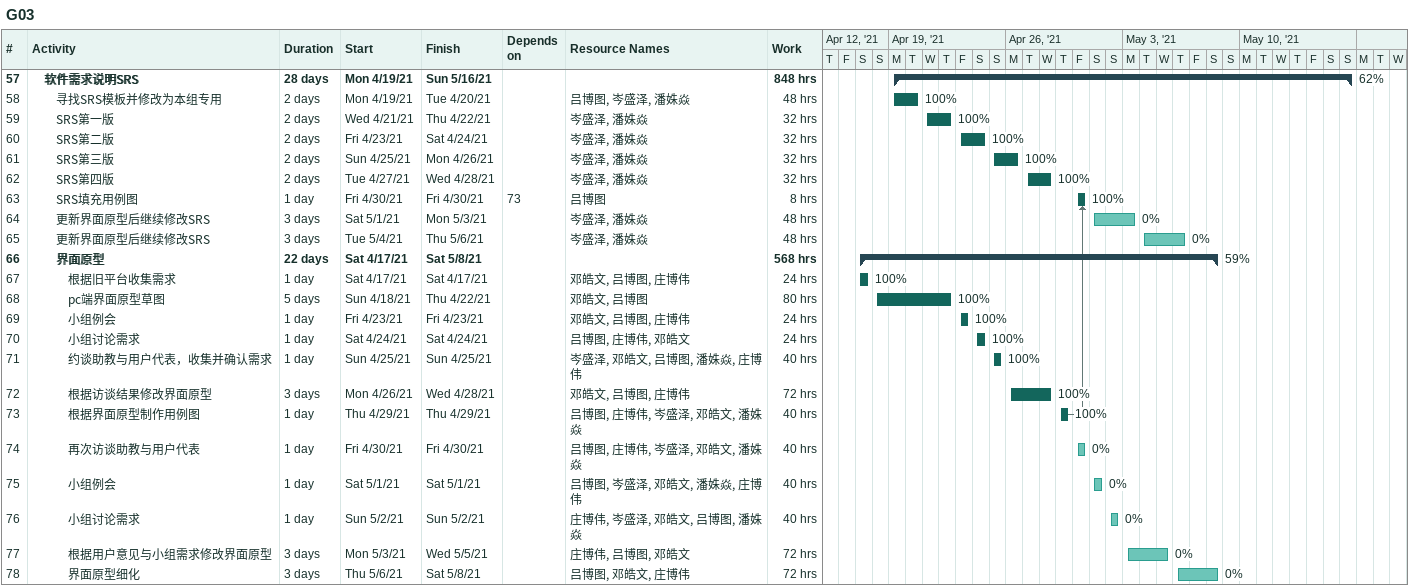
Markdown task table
G03

| ID | Level | Task | Duration | Start | Finish | Predecessors | Resources | % complete | Work (h) |
|---|---|---|---|---|---|---|---|---|---|
| 57 | 2 | **软件需求说明SRS** | 28d | 2021-04-19 | 2021-05-16 |  |  | 62 | 848 |
| 58 | 3 | 寻找SRS模板并修改为本组专用 | 2d | 2021-04-19 | 2021-04-20 |  | 吕博图, 岑盛泽, 潘姝焱 | 100 | 48 |
| 59 | 3 | SRS第一版 | 2d | 2021-04-21 | 2021-04-22 |  | 岑盛泽, 潘姝焱 | 100 | 32 |
| 60 | 3 | SRS第二版 | 2d | 2021-04-23 | 2021-04-24 |  | 岑盛泽, 潘姝焱 | 100 | 32 |
| 61 | 3 | SRS第三版 | 2d | 2021-04-25 | 2021-04-26 |  | 岑盛泽, 潘姝焱 | 100 | 32 |
| 62 | 3 | SRS第四版 | 2d | 2021-04-27 | 2021-04-28 |  | 岑盛泽, 潘姝焱 | 100 | 32 |
| 63 | 3 | SRS填充用例图 | 1d | 2021-04-30 | 2021-04-30 | 73 | 吕博图 | 100 | 8 |
| 64 | 3 | 更新界面原型后继续修改SRS | 3d | 2021-05-01 | 2021-05-03 |  | 岑盛泽, 潘姝焱 | 0 | 48 |
| 65 | 3 | 更新界面原型后继续修改SRS | 3d | 2021-05-04 | 2021-05-06 |  | 岑盛泽, 潘姝焱 | 0 | 48 |
| 66 | 3 | **界面原型** | 22d | 2021-04-17 | 2021-05-08 |  |  | 59 | 568 |
| 67 | 4 | 根据旧平台收集需求 | 1d | 2021-04-17 | 2021-04-17 |  | 邓皓文, 吕博图, 庄博伟 | 100 | 24 |
| 68 | 4 | pc端界面原型草图 | 5d | 2021-04-18 | 2021-04-22 |  | 邓皓文, 吕博图 | 100 | 80 |
| 69 | 4 | 小组例会 | 1d | 2021-04-23 | 2021-04-23 |  | 邓皓文, 吕博图, 庄博伟 | 100 | 24 |
| 70 | 4 | 小组讨论需求 | 1d | 2021-04-24 | 2021-04-24 |  | 吕博图, 庄博伟, 邓皓文 | 100 | 24 |
| 71 | 4 | 约谈助教与用户代表，收集并确认需求 | 1d | 2021-04-25 | 2021-04-25 |  | 岑盛泽, 邓皓文, 吕博图, 潘姝焱, 庄博伟 | 100 | 40 |
| 72 | 4 | 根据访谈结果修改界面原型 | 3d | 2021-04-26 | 2021-04-28 |  | 邓皓文, 吕博图, 庄博伟 | 100 | 72 |
| 73 | 4 | 根据界面原型制作用例图 | 1d | 2021-04-29 | 2021-04-29 |  | 吕博图, 庄博伟, 岑盛泽, 邓皓文, 潘姝焱 | 100 | 40 |
| 74 | 4 | 再次访谈助教与用户代表 | 1d | 2021-04-30 | 2021-04-30 |  | 吕博图, 庄博伟, 岑盛泽, 邓皓文, 潘姝焱 | 0 | 40 |
| 75 | 4 | 小组例会 | 1d | 2021-05-01 | 2021-05-01 |  | 吕博图, 岑盛泽, 邓皓文, 潘姝焱, 庄博伟 | 0 | 40 |
| 76 | 4 | 小组讨论需求 | 1d | 2021-05-02 | 2021-05-02 |  | 庄博伟, 岑盛泽, 邓皓文, 吕博图, 潘姝焱 | 0 | 40 |
| 77 | 4 | 根据用户意见与小组需求修改界面原型 | 3d | 2021-05-03 | 2021-05-05 |  | 庄博伟, 吕博图, 邓皓文 | 0 | 72 |
| 78 | 4 | 界面原型细化 | 3d | 2021-05-06 | 2021-05-08 |  | 吕博图, 邓皓文, 庄博伟 | 0 | 72 |
